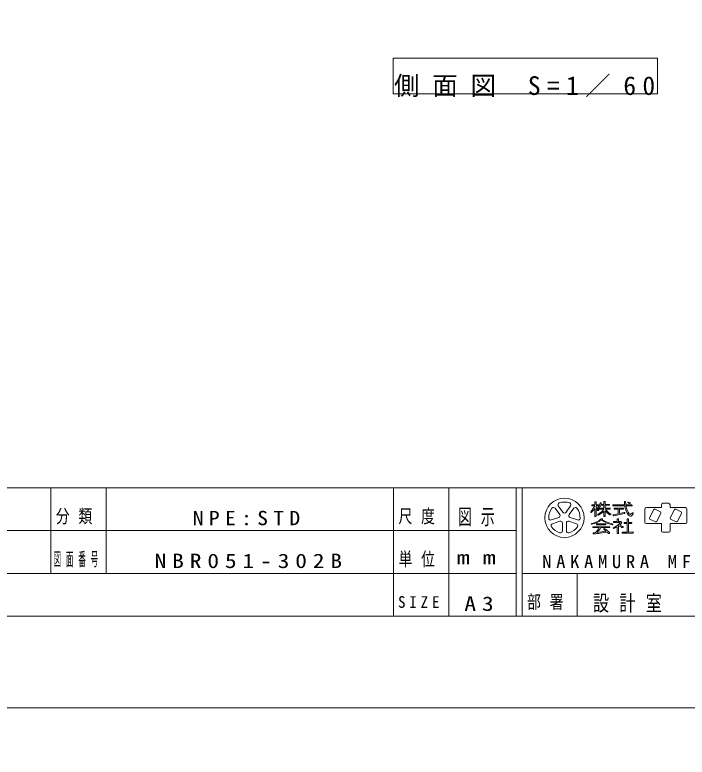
# Model space of a CAD drawing. Units: millimetres on the paper. Extents: x 0 to 420, y -594 to 297.
# Drawn here: x 224.1 to 334, y -305 to -183.7 of the extents above; entities that cross this region are included whole.
import ezdxf

# ---------------------------------------------------------------- set-up
doc = ezdxf.new("R2010")
doc.units = ezdxf.units.MM
for name, color, linetype, lineweight in [('0_2', 7, 'Continuous', 13), ('FMT', 7, 'Continuous', 13), ('FMT-TXT', 7, 'Continuous', 13), ('TEXT', 7, 'Continuous', 13)]:
    doc.layers.add(name, color=color, linetype=linetype, lineweight=lineweight)
doc.styles.add('ＭＳ ゴシック', font='')
doc.styles.get('ＭＳ ゴシック').set_extended_font_data('MS Gothic')

msp = doc.modelspace()

# ---------------------------------------------------------------- linework, layer by layer
at = {"layer": '0_2'}
for p, q in [((285.923, -190.767), (285.923, -196.6)), ((329.138, -190.767), (285.923, -190.767)), ((329.138, -196.6), (329.138, -190.767)), ((285.923, -196.6), (329.138, -196.6))]:
    msp.add_line(p, q, dxfattribs=at)
for points in [[(0, 0), (420, 0), (420, -297), (0, -297)], [(0, -297), (420, -297), (420, -594), (0, -594)]]:
    msp.add_lwpolyline(points, close=True, dxfattribs=at)
at = {"layer": 'FMT'}
for p, q in [((28, -261), (403, -261)), ((230, -261), (230, -275)), ((239, -261), (239, -275)), ((286, -261), (286, -282)), ((295, -261), (295, -282)), ((306, -261), (306, -282)), ((307, -261), (307, -282)), ((166, -268), (306, -268)), ((166, -275), (306, -275)), ((307, -275), (392, -275)), ((316, -275), (316, -282)), ((403, -282), (28, -282))]:
    msp.add_line(p, q, dxfattribs=at)
at = {"layer": 'FMT-TXT'}
for p, q in [((318.944, -263.289), (319, -263.289)), ((320.441, -263.243), (320.5, -263.243)), ((323.808, -263.279), (323.79, -263.279)), ((313.133, -265.39), (312.385, -264.36)), ((313.65, -265.014), (312.902, -263.984)), ((314.168, -265.014), (314.916, -263.984)), ((314.686, -265.39), (315.434, -264.36)), ((318.378, -263.855), (318.378, -263.872)), ((318.864, -263.791), (318.442, -263.791)), ((318.442, -263.936), (318.854, -263.937)), ((318.864, -263.791), (318.864, -263.369)), ((318.864, -264.386), (318.864, -265.618)), ((319.078, -265.618), (319.08, -264.374)), ((319.08, -263.369), (319.08, -263.791)), ((319.08, -263.791), (319.482, -263.791)), ((319.482, -263.936), (319.08, -263.937)), ((319.08, -263.937), (319.08, -264.135)), ((319.48, -264.434), (319.48, -264.418)), ((319.483, -264.215), (319.484, -264.215)), ((319.544, -264.354), (320.361, -264.354)), ((320.346, -264.498), (319.544, -264.498)), ((319.546, -263.855), (319.546, -263.872)), ((320.361, -263.877), (319.828, -263.877)), ((319.834, -263.48), (319.876, -263.492)), ((319.89, -263.733), (320.361, -263.733)), ((320.361, -263.733), (320.361, -263.323)), ((320.361, -264.354), (320.361, -263.877)), ((320.58, -263.323), (320.581, -263.733)), ((320.581, -263.733), (321.206, -263.733)), ((320.581, -263.877), (320.581, -264.354)), ((321.206, -263.878), (320.581, -263.877)), ((320.581, -264.354), (321.327, -264.354)), ((321.327, -264.498), (320.598, -264.498)), ((321.27, -263.797), (321.27, -263.814)), ((321.391, -264.418), (321.391, -264.434)), ((321.823, -263.875), (321.823, -263.913)), ((323.734, -263.811), (321.887, -263.811)), ((321.887, -263.977), (323.755, -263.977)), ((322.008, -264.421), (322.008, -264.45)), ((322.071, -264.514), (322.682, -264.515)), ((323.511, -264.357), (322.072, -264.357)), ((322.682, -264.515), (322.682, -265.273)), ((322.913, -264.515), (323.511, -264.515)), ((322.913, -265.217), (322.913, -264.515)), ((323.575, -264.451), (323.575, -264.421)), ((324.898, -263.809), (323.94, -263.811)), ((323.967, -263.977), (324.898, -263.977)), ((324.285, -263.361), (324.282, -263.365)), ((324.287, -263.426), (324.517, -263.587)), ((324.384, -263.342), (324.627, -263.444)), ((324.664, -263.549), (324.665, -263.547)), ((324.962, -263.913), (324.962, -263.873)), ((327.055, -266.616), (327.055, -264.485)), ((327.295, -264.245), (329.759, -264.246)), ((328.709, -264.49), (329.601, -264.945)), ((329.759, -264.246), (329.759, -263.786)), ((329.999, -263.546), (330.933, -263.546)), ((331.173, -263.784), (331.176, -264.246)), ((331.176, -264.246), (333.679, -264.246)), ((332.087, -264.49), (332.979, -264.945)), ((333.919, -264.486), (333.919, -266.613)), ((318.226, -265.031), (318.216, -265.024)), ((318.944, -265.698), (318.998, -265.698)), ((319.351, -265.436), (319.356, -265.448)), ((319.443, -264.743), (319.466, -264.732)), ((320.361, -264.807), (320.361, -265.637)), ((320.441, -265.717), (320.5, -265.717)), ((320.58, -265.638), (320.581, -264.765)), ((321.477, -265.414), (321.488, -265.401)), ((321.871, -265.543), (321.871, -265.542)), ((321.931, -265.453), (322.682, -265.273)), ((323.723, -265.196), (321.969, -265.61)), ((322.913, -265.217), (323.684, -265.032)), ((323.78, -265.089), (323.782, -265.097)), ((324.662, -265.37), (324.668, -265.37)), ((324.682, -265.652), (324.685, -265.652)), ((324.823, -265.296), (324.953, -265.137)), ((324.902, -265.549), (325.124, -265.277)), ((328.494, -264.56), (327.804, -265.914)), ((329.671, -265.16), (328.981, -266.514)), ((331.872, -264.56), (331.182, -265.914)), ((333.049, -265.16), (332.359, -266.514)), ((312.973, -265.882), (311.762, -266.275)), ((313.17, -266.491), (311.96, -266.884)), ((313.589, -266.795), (313.589, -268.068)), ((314.229, -266.795), (314.229, -268.068)), ((314.648, -266.491), (315.859, -266.884)), ((314.846, -265.882), (316.056, -266.275)), ((319.184, -266.899), (319.647, -266.898)), ((319.647, -266.898), (320.612, -266.898)), ((321.923, -266.595), (321.923, -266.626)), ((322.532, -266.531), (321.987, -266.531)), ((321.987, -266.69), (322.964, -266.69)), ((322.532, -266.156), (322.532, -266.531)), ((322.701, -266.092), (322.596, -266.092)), ((322.765, -266.531), (322.765, -266.156)), ((322.765, -266.531), (323.1, -266.531)), ((323.661, -266.739), (323.661, -266.768)), ((324.156, -266.675), (323.725, -266.675)), ((323.725, -266.832), (324.156, -266.834)), ((324.155, -266.156), (324.156, -266.675)), ((324.156, -266.834), (324.156, -268.24)), ((324.32, -266.092), (324.219, -266.092)), ((324.384, -266.675), (324.384, -266.156)), ((324.832, -266.676), (324.384, -266.675)), ((324.384, -266.834), (324.831, -266.834)), ((324.384, -268.24), (324.384, -266.834)), ((324.895, -266.77), (324.895, -266.74)), ((329.759, -266.856), (327.295, -266.856)), ((327.874, -266.13), (328.766, -266.584)), ((329.763, -268.031), (329.759, -266.856)), ((333.68, -266.853), (331.176, -266.856)), ((331.176, -266.856), (331.176, -268.03)), ((331.252, -266.13), (332.144, -266.584)), ((318.528, -267.456), (318.528, -267.432)), ((318.592, -267.368), (318.879, -267.369)), ((319.607, -267.52), (318.592, -267.52)), ((318.879, -267.369), (321.259, -267.369)), ((319.12, -266.988), (319.12, -266.963)), ((320.612, -267.052), (319.184, -267.052)), ((321.259, -267.52), (319.879, -267.52)), ((320.676, -266.962), (320.676, -266.988)), ((321.323, -267.433), (321.323, -267.456)), ((321.704, -267.059), (321.741, -267.059)), ((321.801, -266.997), (321.801, -266.999)), ((322.525, -267.395), (322.525, -268.427)), ((322.746, -268.427), (322.746, -267.267)), ((322.589, -268.491), (322.682, -268.491)), ((323.336, -268.304), (323.336, -268.34)), ((324.156, -268.24), (323.4, -268.24)), ((323.4, -268.404), (325.101, -268.404)), ((325.101, -268.239), (324.384, -268.24)), ((325.165, -268.34), (325.165, -268.303)), ((330.936, -268.27), (330.003, -268.27))]:
    msp.add_line(p, q, dxfattribs=at)
msp.add_circle((313.909, -265.914), 3.208, dxfattribs=at)
for centre, radius, start, end in [((318.944, -263.369), 0.08, 90, 180), ((319, -263.369), 0.08, 0.03071, 90), ((320.441, -263.323), 0.08, 90, 180), ((320.5, -263.323), 0.08, 0.10171, 90), ((323.79, -263.359), 0.08, 90, 179.05504), ((323.808, -263.379), 0.1, 0.73865, 90), ((313.909, -265.914), 2.567, 142.55159, 181.44841), ((312.126, -264.548), 0.32, 36, 142.55159), ((313.161, -263.796), 0.32, 109.44841, 216), ((313.909, -265.914), 2.567, 70.55159, 109.44841), ((314.657, -263.796), 0.32, 324, 70.55159), ((315.693, -264.548), 0.32, 37.44841, 144), ((313.909, -265.914), 2.567, 358.55159, 37.44841), ((315.276, -262.36), 3.91, 318.53178, 336.218), ((316.616, -262.94), 2.673, 308.62833, 327.25422), ((318.442, -263.855), 0.064, 90, 180), ((318.442, -263.872), 0.064, 180, 269.96094), ((317.838, -265.634), 1.947, 31.45806, 50.35526), ((317.113, -266.151), 2.651, 32.81567, 42.09068), ((318.025, -262.849), 2.847, 298.38978, 324.61681), ((319.526, -264.147), 0.08, 143.32664, 237.70815), ((318.143, -263.117), 1.644, 323.32664, 345.25207), ((319.544, -264.418), 0.064, 89.95342, 180), ((319.544, -264.434), 0.064, 180, 270), ((319.482, -263.855), 0.064, 0, 90), ((319.482, -263.872), 0.064, 270.03997, 0), ((319.527, -264.148), 0.08, 237.70815, 313.1417), ((318.772, -263.342), 1.184, 313.1417, 333.15639), ((319.81, -263.556), 0.08, 73.05496, 165.25207), ((319.853, -263.569), 0.08, 348.15042, 73.05496), ((318.772, -263.342), 1.184, 340.70702, 348.15042), ((323.311, -262.504), 3.367, 216.30733, 236.72135), ((321.206, -263.797), 0.064, 0, 90), ((321.206, -263.814), 0.064, 269.90077, 0), ((321.327, -264.418), 0.064, 0, 90), ((321.327, -264.434), 0.064, 269.99752, 0), ((321.887, -263.875), 0.064, 90, 180), ((321.887, -263.913), 0.064, 180, 270), ((322.072, -264.421), 0.064, 90, 180), ((322.072, -264.45), 0.064, 180, 269.8862), ((323.511, -264.421), 0.064, 0, 90), ((323.511, -264.451), 0.064, 270, 0), ((327.231, -263.415), 3.521, 179.05504, 186.44956), ((327.231, -263.415), 3.521, 189.18129, 216.51269), ((327.427, -263.332), 3.52, 180.73865, 187.81715), ((327.427, -263.332), 3.52, 190.56412, 213.61207), ((324.31, -263.393), 0.04, 135, 235.13411), ((324.349, -263.425), 0.09, 67.11966, 135), ((324.574, -263.504), 0.1, 235.13411, 333.70884), ((324.598, -263.513), 0.075, 333.70884, 67.11966), ((324.898, -263.873), 0.064, 0, 90.06898), ((324.898, -263.913), 0.064, 270, 0), ((327.295, -264.485), 0.24, 89.97387, 180), ((328.637, -264.633), 0.16, 63, 153), ((329.999, -263.786), 0.24, 90, 180), ((330.933, -263.786), 0.24, 0.37848, 90), ((332.015, -264.633), 0.16, 63, 153), ((333.679, -264.486), 0.24, 0, 90), ((312.874, -265.578), 0.32, 288, 36), ((313.909, -264.825), 0.32, 216, 324), ((314.945, -265.578), 0.32, 144, 252), ((318.243, -264.982), 0.05, 138.53178, 236.5396), ((318.254, -264.989), 0.05, 236.5396, 308.62833), ((318.944, -265.618), 0.08, 180, 270), ((318.998, -265.618), 0.08, 270, 359.92302), ((319.408, -264.671), 0.08, 212.81567, 296.25232), ((319.409, -265.41), 0.064, 118.38978, 204.04766), ((319.429, -265.415), 0.08, 204.04766, 298.15867), ((319.43, -264.66), 0.08, 296.25232, 31.45806), ((317.773, -262.322), 3.589, 298.15867, 316.15596), ((320.441, -265.637), 0.08, 180, 270), ((320.5, -265.637), 0.08, 270, 359.94756), ((322.675, -263.261), 2.579, 215.68313, 237.27131), ((321.367, -265.296), 0.16, 237.27131, 319.03632), ((321.428, -265.372), 0.064, 319.03632, 56.72135), ((321.95, -265.531), 0.08, 103.48779, 188.39767), ((321.95, -265.532), 0.08, 188.39767, 283.27187), ((323.703, -265.11), 0.08, 15.34193, 103.48779), ((323.705, -265.118), 0.08, 283.27187, 15.34193), ((324.682, -265.302), 0.35, 216.51269, 270), ((324.662, -265.17), 0.2, 213.61207, 270), ((324.668, -265.17), 0.2, 270, 320.82004), ((324.685, -265.372), 0.28, 270, 320.82004), ((325.038, -265.207), 0.11, 320.82004, 140.82004), ((329.528, -265.087), 0.16, 333, 63), ((332.906, -265.087), 0.16, 333, 63), ((311.664, -265.971), 0.32, 181.44841, 288), ((312.059, -267.188), 0.32, 108, 214.55159), ((313.269, -266.795), 0.32, 0, 108), ((314.549, -266.795), 0.32, 72, 180), ((315.76, -267.188), 0.32, 325.44841, 72), ((316.155, -265.971), 0.32, 252, 358.55159), ((318.392, -266.922), 0.056, 106.5979, 281.27769), ((316.938, -262.041), 5.037, 286.5979, 306.30669), ((317.594, -262.92), 4.136, 281.27769, 304.53893), ((319.184, -266.963), 0.064, 90.09097, 180), ((320.03, -266.249), 0.185, 80.51157, 126.30669), ((323.561, -260.27), 7.058, 239.12538, 253.54383), ((320.047, -266.146), 0.08, 359.89486, 80.51157), ((323.906, -259.343), 7.887, 240.99984, 254.13419), ((320.001, -266.146), 0.126, 310.55637, 359.89486), ((320.612, -266.962), 0.064, 0, 90), ((321.731, -266.997), 0.07, 0, 74.13419), ((320.618, -264.613), 3.2, 294.05223, 317.937), ((321.987, -266.595), 0.064, 90, 180), ((321.987, -266.626), 0.064, 180, 270), ((322.596, -266.156), 0.064, 90, 180.11549), ((322.701, -266.156), 0.064, 0, 90), ((321.8, -265.835), 1.716, 311.47782, 326.5956), ((322.964, -266.73), 0.04, 317.937, 90), ((323.1, -266.691), 0.16, 326.5956, 90), ((323.725, -266.739), 0.064, 90, 180), ((323.725, -266.768), 0.064, 180, 269.79364), ((324.219, -266.156), 0.064, 90, 180.12691), ((324.32, -266.156), 0.064, 0, 90), ((324.831, -266.74), 0.064, 0, 89.82496), ((324.831, -266.77), 0.064, 270, 0), ((327.295, -266.616), 0.24, 180, 270), ((327.947, -265.987), 0.16, 153, 243), ((328.838, -266.441), 0.16, 243, 333), ((331.325, -265.987), 0.16, 153, 243), ((332.216, -266.441), 0.16, 243, 333), ((333.679, -266.613), 0.24, 270.07124, 0), ((313.909, -265.914), 2.567, 214.55159, 253.44841), ((313.269, -268.068), 0.32, 253.44841, 0), ((314.549, -268.068), 0.32, 180, 286.55159), ((313.909, -265.914), 2.567, 286.55159, 325.44841), ((318.592, -267.432), 0.064, 89.75609, 180), ((318.592, -267.456), 0.064, 180, 270), ((316.606, -265.888), 3.416, 314.36877, 331.45657), ((319.184, -266.988), 0.064, 180, 270), ((316.259, -265.276), 4.259, 314.66895, 328.19587), ((318.01, -252.559), 15.794, 274.51667, 279.78158), ((320.392, -267.736), 0.069, 73.96526, 223.41964), ((324.532, -263.819), 5.769, 223.41964, 228.2791), ((320.218, -268.343), 0.7, 54.05931, 73.96526), ((320.612, -266.988), 0.064, 270, 0), ((317.61, -271.94), 5.143, 44.77854, 54.05931), ((321.259, -267.433), 0.064, 0, 90), ((321.259, -267.456), 0.064, 270, 0), ((321.704, -266.559), 0.5, 253.54383, 270), ((321.741, -266.999), 0.06, 270, 0), ((321.947, -267.59), 0.06, 114.05223, 254.34738), ((321.985, -267.455), 0.2, 254.34738, 294.3427), ((320.346, -263.832), 4.176, 294.3427, 301.46375), ((321.8, -265.835), 1.716, 303.44766, 305.5445), ((322.005, -269.366), 2.277, 55.91756, 69.61834), ((322.13, -269.73), 2.731, 61.15895, 72.81614), ((323.449, -267.231), 0.3, 235.91756, 255.58401), ((323.399, -267.425), 0.1, 255.58401, 61.15895), ((330.003, -268.03), 0.24, 180.14812, 270), ((330.936, -268.03), 0.24, 270, 0), ((318.68, -268.461), 0.0882, 100.57146, 275.28138), ((319.27, -271.622), 3.303, 94.7858, 100.57146), ((316.725, -247.306), 21.334, 275.28138, 281.09041), ((324.532, -263.819), 5.769, 230.05909, 233.8086), ((321.187, -268.39), 0.104, 233.8086, 44.77854), ((322.589, -268.427), 0.064, 180, 270), ((322.682, -268.427), 0.064, 270, 0.07609), ((323.4, -268.304), 0.064, 90, 180), ((323.4, -268.34), 0.064, 180, 270), ((325.101, -268.303), 0.064, 0, 90.06778), ((325.101, -268.34), 0.064, 270, 0)]:
    msp.add_arc(centre, radius, start, end, dxfattribs=at)

# ---------------------------------------------------------------- texts
at = {"layer": 'FMT-TXT', "attachment_point": 7, "style": 'ＭＳ ゴシック'}
for s, insert, char_height in [('\\T1.64;\\W0.75;分類', (230.8, -267), 2.199), ('\\T1.64;\\W0.75;尺度', (286.8, -267), 2.199), ('\\T1.64;\\W0.65;図示', (296.51, -267.3), 2.566), ('\\T1.5;\\W1.1;NPE:STD', (253.174, -267.167), 2.346), ('\\T1.64;\\W0.4;図面番号', (230.43, -274), 2.199), ('\\T1.5;\\W1.2;NBR051-302B', (246.934, -274.167), 2.346), ('\\T1.64;\\W0.75;単位', (286.8, -274), 2.199), ('\\T1.95;\\W1.45;mm', (296.286, -273.5), 2.199), ('\\T1.5;\\W1.05;NAKAMURA\\~MFG.\\~CORPORATION', (310.279, -274.175), 2.126), ('\\T1.5;\\W0.95;SIZE', (286.711, -280.667), 1.906), ('\\T1.5;\\W1.2;A3', (297.551, -281.167), 2.346), ('\\T1.64;\\W0.75;部署', (307.8, -281), 2.199), ('\\T1.64;\\W0.75;設計室', (318.583, -281.417), 2.566)]:
    msp.add_mtext(s, dxfattribs=dict(at, insert=insert, char_height=char_height))
at = {"layer": 'TEXT', "insert": (286.062, -197.155), "char_height": 3.055, "attachment_point": 7, "style": 'ＭＳ ゴシック'}
msp.add_mtext('\\T1.5;側面図\\~S=1／60', dxfattribs=at)

doc.saveas('drawing.dxf')
